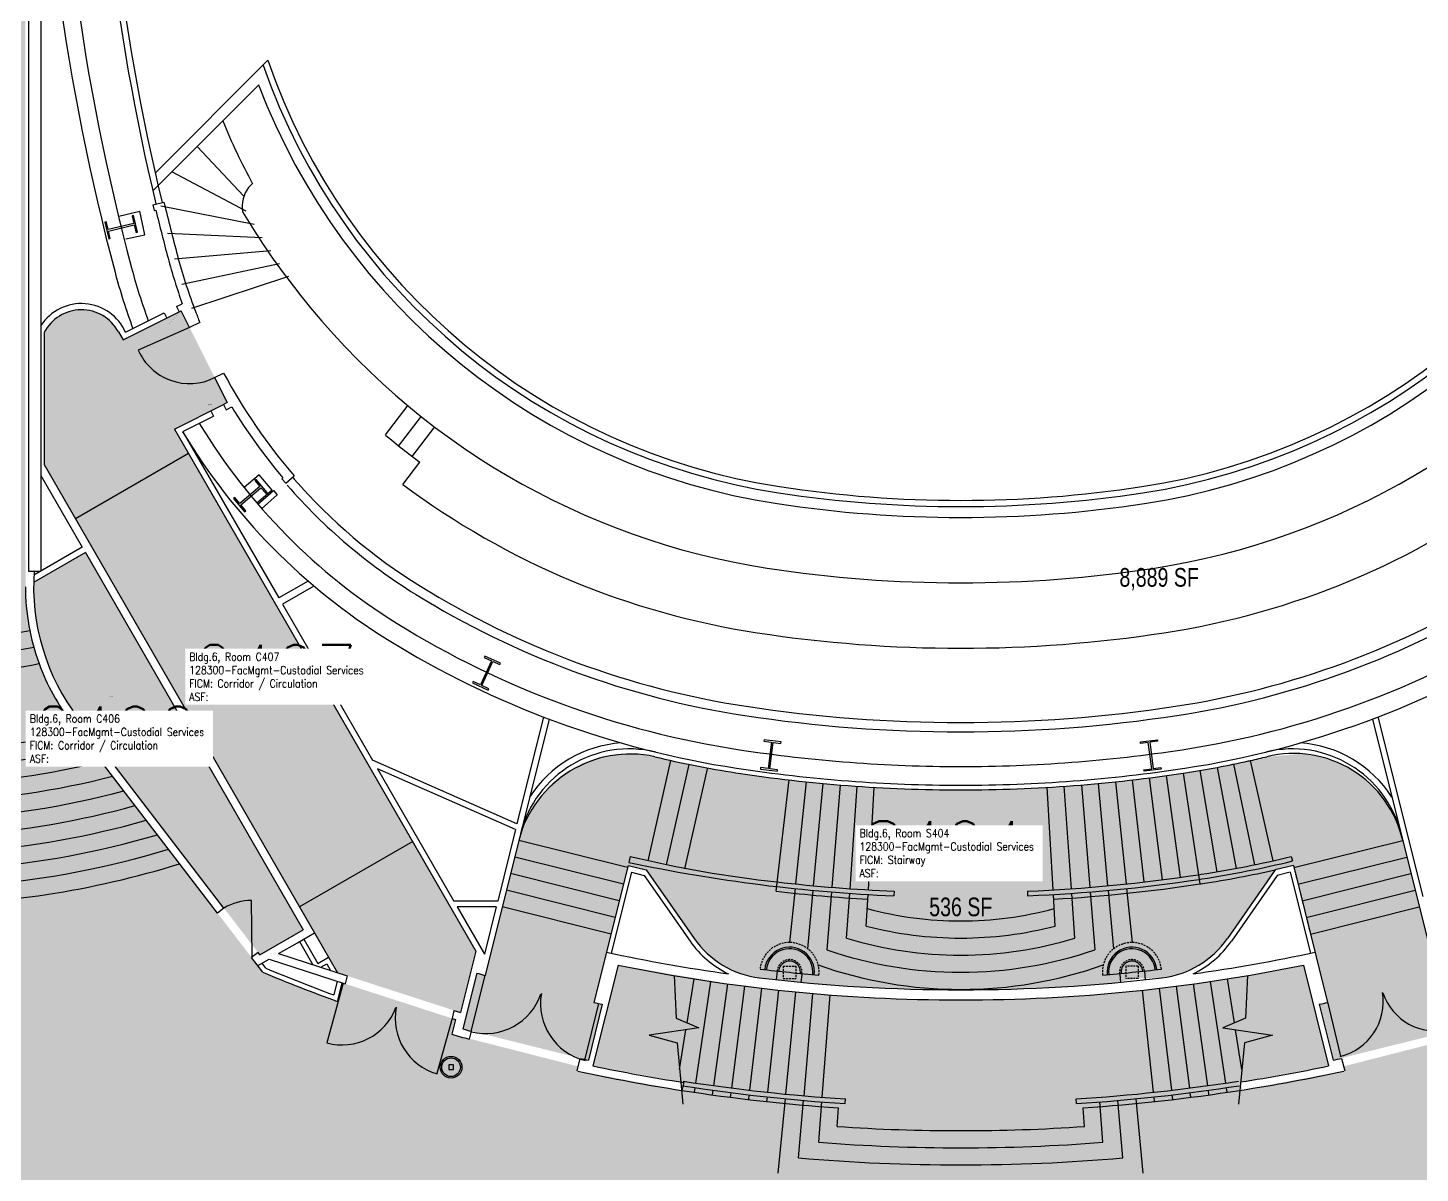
# Model space of a CAD drawing. Header units: inches. Extents: x -206 to 2389, y 0 to 3821.
# Drawn here: x 442 to 1336, y 579 to 1315 of the extents above; entities that cross this region are included whole.
import ezdxf
from ezdxf.enums import TextEntityAlignment as Align

# ---------------------------------------------------------------- set-up
doc = ezdxf.new("R2010")
doc.units = ezdxf.units.IN
doc.header["$LTSCALE"] = 10
doc.header["$MEASUREMENT"] = 0
doc.linetypes.add('HIDDEN2', pattern=[0.1875, 0.125, -0.0625])
for name, color, linetype in [('A-COLS', 5, 'CONTINUOUS'), ('A-DOOR', 2, 'CONTINUOUS'), ('A-FLOR', 3, 'CONTINUOUS'), ('A-IDEN-RNUM', 7, 'CONTINUOUS'), ('A-IDEN-SNUM', 4, 'CONTINUOUS'), ('A-IDEN-VNUM', 4, 'CONTINUOUS'), ('A-WALL', 5, 'CONTINUOUS'), ('AREA-TEXT', 3, 'CONTINUOUS'), ('Rooms-Category-Color', 7, 'CONTINUOUS'), ('Rooms-College-Color', 7, 'CONTINUOUS'), ('Rooms-Department-Color', 7, 'CONTINUOUS'), ('Rooms-Division-Color', 7, 'CONTINUOUS'), ('Rooms-Information', 7, 'CONTINUOUS')]:
    doc.layers.add(name, color=color, linetype=linetype)
doc.styles.add('AREA', font='arial.ttf', dxfattribs={"width": 0.75, "height": 24})
doc.styles.add('ROOMSNUMBER', font='txt', dxfattribs={"height": 0.03})
doc.styles.add('ROOMVNUMBER', font='simplex.shx', dxfattribs={"width": 0.85})

msp = doc.modelspace()

# ---------------------------------------------------------------- hatches: boundary and pattern name
at = {"layer": 'Rooms-Category-Color', "true_color": 0xadadad}
for points in [[(1758.43, 522.65), (1765.36, 526.65), (1769.44, 519.59), (1998.04, 651.63), (1994.03, 658.59), (2122.2, 732.59), (2129.13, 736.59), (2133.16, 729.6), (2345.03, 851.38), (2345.02, 1206.96), (2136.4, 1207.08), (2136.4, 1238.86), (2097.19, 1243.08), (2056.86, 1243.08), (2017.66, 1238.86), (2017.66, 1207.08), (1810.06, 1207.08), (1810.06, 1089.14), (1825, 1100.43), (1854.09, 1110.71), (1865.09, 1111.59), (1883.9, 1109.6), (1898.45, 1104.83), (1911.07, 1097.93), (1924.71, 1086.44), (1938.7, 1066.39), (1946.02, 1043.39), (1946.47, 1021.01), (1938.95, 995.31), (1919.09, 969.39), (1919.09, 954.02), (1914.71, 943.71), (1908.49, 939.97), (1898.58, 940.36), (1891.47, 946.21), (1889.09, 954.31), (1889.09, 959.47), (1912.59, 959.47), (1912.59, 977.72), (1889.09, 977.72), (1889.09, 980.85), (1843.09, 980.85), (1843.09, 970.43), (1838.84, 970.43), (1838.84, 966.43), (1843.09, 966.43), (1843.09, 954.98), (1838.38, 944.07), (1830.33, 940.14), (1823.24, 940.78), (1817.5, 944.35), (1813.09, 954.98), (1810.44, 954.98), (1810.06, 710.08), (1790.06, 710.08), (1790.06, 1733.58), (1775.06, 1733.58), (1775.06, 1725.85), (1736.42, 1732.67), (1696.61, 1732.76), (1657.02, 1725.87), (1657.02, 1733.58), (1642.06, 1733.58), (1642.06, 1468.44), (1642.06, 999.9), (1642.06, 955.61), (1639.02, 926.17), (1628.34, 894.27), (1612.3, 867.95), (1489.44, 707.83), (1441.75, 689.16), (1438.96, 701.22), (1365.8, 677.54), (1368.16, 668.08), (1287, 647.41), (1287.16, 644.38), (1221.71, 632.18), (1220.89, 637.36), (1277.4, 647.67), (1261.24, 712.49), (1230.1, 706.56), (1194.49, 700.91), (1155.07, 696.05), (1110.67, 692.3), (1064.08, 690.32), (1013.59, 690.43), (973.75, 692.16), (932.98, 695.44), (895.03, 699.88), (820.85, 712.49), (804.69, 647.67), (861.19, 637.36), (861.75, 631.96), (794.36, 644.5), (795.09, 647.41), (713.93, 668.08), (716.29, 677.54), (643.33, 701.15), (640.34, 689.16), (592.64, 707.83), (589.36, 712.11), (500.24, 828.25), (484.37, 848.94), (469.78, 867.95), (462.94, 877.67), (454.54, 892.61), (448.78, 906.18), (443.36, 924.82), (440.36, 945.85), (440.03, 977.22), (440.03, 1739.58), (425.07, 1739.58), (425.06, 1731.87), (418.65, 1733.48), (405.55, 1736.16), (396.01, 1737.62), (387.32, 1738.6), (377.18, 1739.31), (365.86, 1739.58), (354.61, 1739.3), (345.11, 1738.62), (336.35, 1737.65), (326.14, 1736.08), (307.02, 1731.85), (307.02, 1739.58), (292.02, 1739.58), (292.02, 709.33), (272.02, 709.33), (272.02, 766.08), (284.02, 766.08), (284.02, 860.58), (228.02, 860.58), (228.02, 811.08), (228.02, 703.96), (226.52, 687.73), (219.77, 666.74), (204.56, 644.13), (183.81, 627.62), (163.61, 619.18), (145.01, 616.1), (131.44, 616.38), (110.02, 621.23), (86.66, 633.98), (71.83, 648.34), (59.3, 668.92), (52.89, 691.63), (52.02, 709.33), (-7.98, 709.33), (-7.98, 374.93), (65.53, 374.93), (121.53, 374.93), (177.58, 374.9), (233.86, 373.48), (292.62, 369.46), (448.01, 348.67), (512.71, 334.96), (594.34, 313.35), (674.63, 287.21), (727.29, 267.3), (779.17, 245.44), (830.45, 221.54), (880.57, 198.89), (928, 183.61), (1156.04, 183.61), (1177.52, 189.81), (1228.86, 209.55), (1277.41, 235.4), (1326.03, 263.6), (1374.53, 291.6), (1634.33, 441.6), (1630.26, 448.65)], [(721.2, 671.43), (730.16, 707.35), (735.33, 705.87), (757.4, 793.87), (767.32, 816.33), (777.23, 828.23), (786.01, 835.46), (797.41, 841.97), (809.21, 846.15), (820.42, 848.13), (830.88, 848.36), (844.38, 846.39), (854.77, 843.94), (883.8, 838.13), (914.24, 833.51), (945.19, 829.89), (975.2, 827.35), (1011.28, 825.54), (1041.04, 825.08), (1087.11, 826.19), (1115.6, 827.99), (1129.6, 829.18), (1147.63, 831.03), (1168.23, 833.56), (1185.51, 836.04), (1206.13, 839.55), (1226.02, 843.65), (1237.7, 846.39), (1260.5, 848.23), (1274.86, 845.61), (1289.76, 839.41), (1299.55, 832.88), (1307.74, 825.27), (1314.28, 817.06), (1323.06, 799.42), (1324.69, 793.87), (1329.1, 776.17), (1346.76, 705.87), (1351.93, 707.35), (1360.88, 671.43), (1280.35, 651.36), (1271.39, 687.28), (1276.77, 688.43), (1254.83, 776.45), (1243.14, 773.7), (1237.01, 764.91), (1229.4, 753.99), (1221.89, 743.23), (1216.04, 734.84), (1208.09, 724.13), (1198.48, 715.38), (1191.71, 711.11), (1179.05, 706.02), (1170.28, 704.29), (1155.06, 703.83), (1137.32, 700.86), (1118.08, 699.32), (1106.12, 698.53), (1082.42, 697.37), (1066.36, 696.88), (1041.04, 696.58), (1028.75, 696.65), (1018.32, 696.82), (1006.44, 697.13), (988.4, 697.86), (970.94, 698.85), (960.22, 699.59), (946.54, 700.7), (911.81, 704.29), (899.61, 707.07), (888.58, 712.12), (876.5, 721.47), (869.68, 729.62), (863.11, 739.05), (855.58, 749.85), (848.28, 760.31), (839.06, 773.68), (827.26, 776.45), (805.31, 688.43), (810.7, 687.28), (801.74, 651.36)]]:
    msp.add_hatch(color=253, dxfattribs=at).paths.add_polyline_path(points)
h = msp.add_hatch(color=253, dxfattribs=at)
edge = h.paths.add_edge_path()
edge.add_line((625.77, 733.13), (640.52, 707.58))
edge.add_line((640.52, 707.58), (715.41, 683.34))
edge.add_line((715.41, 683.34), (719.7, 681.95))
edge.add_line((719.7, 681.95), (729.54, 721.4))
edge.add_line((729.54, 721.4), (535.85, 1056.87))
edge.add_line((535.85, 1056.87), (567.31, 1072.66))
edge.add_line((567.31, 1072.66), (569.72, 1073.87))
edge.add_line((569.72, 1073.87), (561.61, 1089.94))
edge.add_line((561.61, 1089.94), (561.65, 1089.96))
edge.add_line((561.65, 1089.96), (540.12, 1132.86))
edge.add_line((540.12, 1132.86), (538.89, 1132.24))
edge.add_line((538.89, 1132.24), (538.89, 1132.24))
edge.add_line((538.89, 1132.24), (502.8, 1114.13))
edge.add_line((502.8, 1114.13), (499.78, 1119.36))
edge.add_arc((476.02, 1106.52), 27, 28.3939, 152.72389)
edge.add_line((452.03, 1118.89), (452.03, 1034.06))
edge.add_line((452.03, 1034.06), (625.77, 733.13))
h = msp.add_hatch(color=253, dxfattribs=at)
edge = h.paths.add_edge_path()
edge.add_line((589.5, 720.55), (590.72, 718.96))
edge.add_line((590.72, 718.96), (618.6, 735.06))
edge.add_line((618.6, 735.06), (478.6, 977.53))
edge.add_line((478.6, 977.53), (445.3, 958.31))
edge.add_arc((584.03, 955.61), 138.75, 178.88527, 217.5)
edge.add_line((473.95, 871.14), (589.5, 720.55))
at = {"layer": 'Rooms-College-Color', "true_color": 0xadadad}
for points in [[(1758.43, 522.65), (1765.36, 526.65), (1769.44, 519.59), (1998.04, 651.63), (1994.03, 658.59), (2122.2, 732.59), (2129.13, 736.59), (2133.16, 729.6), (2345.03, 851.38), (2345.02, 1206.96), (2136.4, 1207.08), (2136.4, 1238.86), (2097.19, 1243.08), (2056.86, 1243.08), (2017.66, 1238.86), (2017.66, 1207.08), (1810.06, 1207.08), (1810.06, 1089.14), (1825, 1100.43), (1854.09, 1110.71), (1865.09, 1111.59), (1883.9, 1109.6), (1898.45, 1104.83), (1911.07, 1097.93), (1924.71, 1086.44), (1938.7, 1066.39), (1946.02, 1043.39), (1946.47, 1021.01), (1938.95, 995.31), (1919.09, 969.39), (1919.09, 954.02), (1914.71, 943.71), (1908.49, 939.97), (1898.58, 940.36), (1891.47, 946.21), (1889.09, 954.31), (1889.09, 959.47), (1912.59, 959.47), (1912.59, 977.72), (1889.09, 977.72), (1889.09, 980.85), (1843.09, 980.85), (1843.09, 970.43), (1838.84, 970.43), (1838.84, 966.43), (1843.09, 966.43), (1843.09, 954.98), (1838.38, 944.07), (1830.33, 940.14), (1823.24, 940.78), (1817.5, 944.35), (1813.09, 954.98), (1810.44, 954.98), (1810.06, 710.08), (1790.06, 710.08), (1790.06, 1733.58), (1775.06, 1733.58), (1775.06, 1725.85), (1736.42, 1732.67), (1696.61, 1732.76), (1657.02, 1725.87), (1657.02, 1733.58), (1642.06, 1733.58), (1642.06, 1468.44), (1642.06, 999.9), (1642.06, 955.61), (1639.02, 926.17), (1628.34, 894.27), (1612.3, 867.95), (1489.44, 707.83), (1441.75, 689.16), (1438.96, 701.22), (1365.8, 677.54), (1368.16, 668.08), (1287, 647.41), (1287.16, 644.38), (1221.71, 632.18), (1220.89, 637.36), (1277.4, 647.67), (1261.24, 712.49), (1230.1, 706.56), (1194.49, 700.91), (1155.07, 696.05), (1110.67, 692.3), (1064.08, 690.32), (1013.59, 690.43), (973.75, 692.16), (932.98, 695.44), (895.03, 699.88), (820.85, 712.49), (804.69, 647.67), (861.19, 637.36), (861.75, 631.96), (794.36, 644.5), (795.09, 647.41), (713.93, 668.08), (716.29, 677.54), (643.33, 701.15), (640.34, 689.16), (592.64, 707.83), (589.36, 712.11), (500.24, 828.25), (484.37, 848.94), (469.78, 867.95), (462.94, 877.67), (454.54, 892.61), (448.78, 906.18), (443.36, 924.82), (440.36, 945.85), (440.03, 977.22), (440.03, 1739.58), (425.07, 1739.58), (425.06, 1731.87), (418.65, 1733.48), (405.55, 1736.16), (396.01, 1737.62), (387.32, 1738.6), (377.18, 1739.31), (365.86, 1739.58), (354.61, 1739.3), (345.11, 1738.62), (336.35, 1737.65), (326.14, 1736.08), (307.02, 1731.85), (307.02, 1739.58), (292.02, 1739.58), (292.02, 709.33), (272.02, 709.33), (272.02, 766.08), (284.02, 766.08), (284.02, 860.58), (228.02, 860.58), (228.02, 811.08), (228.02, 703.96), (226.52, 687.73), (219.77, 666.74), (204.56, 644.13), (183.81, 627.62), (163.61, 619.18), (145.01, 616.1), (131.44, 616.38), (110.02, 621.23), (86.66, 633.98), (71.83, 648.34), (59.3, 668.92), (52.89, 691.63), (52.02, 709.33), (-7.98, 709.33), (-7.98, 374.93), (65.53, 374.93), (121.53, 374.93), (177.58, 374.9), (233.86, 373.48), (292.62, 369.46), (448.01, 348.67), (512.71, 334.96), (594.34, 313.35), (674.63, 287.21), (727.29, 267.3), (779.17, 245.44), (830.45, 221.54), (880.57, 198.89), (928, 183.61), (1156.04, 183.61), (1177.52, 189.81), (1228.86, 209.55), (1277.41, 235.4), (1326.03, 263.6), (1374.53, 291.6), (1634.33, 441.6), (1630.26, 448.65)], [(721.2, 671.43), (730.16, 707.35), (735.33, 705.87), (757.4, 793.87), (767.32, 816.33), (777.23, 828.23), (786.01, 835.46), (797.41, 841.97), (809.21, 846.15), (820.42, 848.13), (830.88, 848.36), (844.38, 846.39), (854.77, 843.94), (883.8, 838.13), (914.24, 833.51), (945.19, 829.89), (975.2, 827.35), (1011.28, 825.54), (1041.04, 825.08), (1087.11, 826.19), (1115.6, 827.99), (1129.6, 829.18), (1147.63, 831.03), (1168.23, 833.56), (1185.51, 836.04), (1206.13, 839.55), (1226.02, 843.65), (1237.7, 846.39), (1260.5, 848.23), (1274.86, 845.61), (1289.76, 839.41), (1299.55, 832.88), (1307.74, 825.27), (1314.28, 817.06), (1323.06, 799.42), (1324.69, 793.87), (1329.1, 776.17), (1346.76, 705.87), (1351.93, 707.35), (1360.88, 671.43), (1280.35, 651.36), (1271.39, 687.28), (1276.77, 688.43), (1254.83, 776.45), (1243.14, 773.7), (1237.01, 764.91), (1229.4, 753.99), (1221.89, 743.23), (1216.04, 734.84), (1208.09, 724.13), (1198.48, 715.38), (1191.71, 711.11), (1179.05, 706.02), (1170.28, 704.29), (1155.06, 703.83), (1137.32, 700.86), (1118.08, 699.32), (1106.12, 698.53), (1082.42, 697.37), (1066.36, 696.88), (1041.04, 696.58), (1028.75, 696.65), (1018.32, 696.82), (1006.44, 697.13), (988.4, 697.86), (970.94, 698.85), (960.22, 699.59), (946.54, 700.7), (911.81, 704.29), (899.61, 707.07), (888.58, 712.12), (876.5, 721.47), (869.68, 729.62), (863.11, 739.05), (855.58, 749.85), (848.28, 760.31), (839.06, 773.68), (827.26, 776.45), (805.31, 688.43), (810.7, 687.28), (801.74, 651.36)]]:
    msp.add_hatch(color=253, dxfattribs=at).paths.add_polyline_path(points)
h = msp.add_hatch(color=253, dxfattribs=at)
edge = h.paths.add_edge_path()
edge.add_line((625.77, 733.13), (640.52, 707.58))
edge.add_line((640.52, 707.58), (715.41, 683.34))
edge.add_line((715.41, 683.34), (719.7, 681.95))
edge.add_line((719.7, 681.95), (729.54, 721.4))
edge.add_line((729.54, 721.4), (535.85, 1056.87))
edge.add_line((535.85, 1056.87), (567.31, 1072.66))
edge.add_line((567.31, 1072.66), (569.72, 1073.87))
edge.add_line((569.72, 1073.87), (561.61, 1089.94))
edge.add_line((561.61, 1089.94), (561.65, 1089.96))
edge.add_line((561.65, 1089.96), (540.12, 1132.86))
edge.add_line((540.12, 1132.86), (538.89, 1132.24))
edge.add_line((538.89, 1132.24), (538.89, 1132.24))
edge.add_line((538.89, 1132.24), (502.8, 1114.13))
edge.add_line((502.8, 1114.13), (499.78, 1119.36))
edge.add_arc((476.02, 1106.52), 27, 28.3939, 152.72389)
edge.add_line((452.03, 1118.89), (452.03, 1034.06))
edge.add_line((452.03, 1034.06), (625.77, 733.13))
h = msp.add_hatch(color=253, dxfattribs=at)
edge = h.paths.add_edge_path()
edge.add_line((589.5, 720.55), (590.72, 718.96))
edge.add_line((590.72, 718.96), (618.6, 735.06))
edge.add_line((618.6, 735.06), (478.6, 977.53))
edge.add_line((478.6, 977.53), (445.3, 958.31))
edge.add_arc((584.03, 955.61), 138.75, 178.88527, 217.5)
edge.add_line((473.95, 871.14), (589.5, 720.55))
at = {"layer": 'Rooms-Department-Color', "true_color": 0xacacac}
for points in [[(1758.43, 522.65), (1765.36, 526.65), (1769.44, 519.59), (1998.04, 651.63), (1994.03, 658.59), (2122.2, 732.59), (2129.13, 736.59), (2133.16, 729.6), (2345.03, 851.38), (2345.02, 1206.96), (2136.4, 1207.08), (2136.4, 1238.86), (2097.19, 1243.08), (2056.86, 1243.08), (2017.66, 1238.86), (2017.66, 1207.08), (1810.06, 1207.08), (1810.06, 1089.14), (1825, 1100.43), (1854.09, 1110.71), (1865.09, 1111.59), (1883.9, 1109.6), (1898.45, 1104.83), (1911.07, 1097.93), (1924.71, 1086.44), (1938.7, 1066.39), (1946.02, 1043.39), (1946.47, 1021.01), (1938.95, 995.31), (1919.09, 969.39), (1919.09, 954.02), (1914.71, 943.71), (1908.49, 939.97), (1898.58, 940.36), (1891.47, 946.21), (1889.09, 954.31), (1889.09, 959.47), (1912.59, 959.47), (1912.59, 977.72), (1889.09, 977.72), (1889.09, 980.85), (1843.09, 980.85), (1843.09, 970.43), (1838.84, 970.43), (1838.84, 966.43), (1843.09, 966.43), (1843.09, 954.98), (1838.38, 944.07), (1830.33, 940.14), (1823.24, 940.78), (1817.5, 944.35), (1813.09, 954.98), (1810.44, 954.98), (1810.06, 710.08), (1790.06, 710.08), (1790.06, 1733.58), (1775.06, 1733.58), (1775.06, 1725.85), (1736.42, 1732.67), (1696.61, 1732.76), (1657.02, 1725.87), (1657.02, 1733.58), (1642.06, 1733.58), (1642.06, 1468.44), (1642.06, 999.9), (1642.06, 955.61), (1639.02, 926.17), (1628.34, 894.27), (1612.3, 867.95), (1489.44, 707.83), (1441.75, 689.16), (1438.96, 701.22), (1365.8, 677.54), (1368.16, 668.08), (1287, 647.41), (1287.16, 644.38), (1221.71, 632.18), (1220.89, 637.36), (1277.4, 647.67), (1261.24, 712.49), (1230.1, 706.56), (1194.49, 700.91), (1155.07, 696.05), (1110.67, 692.3), (1064.08, 690.32), (1013.59, 690.43), (973.75, 692.16), (932.98, 695.44), (895.03, 699.88), (820.85, 712.49), (804.69, 647.67), (861.19, 637.36), (861.75, 631.96), (794.36, 644.5), (795.09, 647.41), (713.93, 668.08), (716.29, 677.54), (643.33, 701.15), (640.34, 689.16), (592.64, 707.83), (589.36, 712.11), (500.24, 828.25), (484.37, 848.94), (469.78, 867.95), (462.94, 877.67), (454.54, 892.61), (448.78, 906.18), (443.36, 924.82), (440.36, 945.85), (440.03, 977.22), (440.03, 1739.58), (425.07, 1739.58), (425.06, 1731.87), (418.65, 1733.48), (405.55, 1736.16), (396.01, 1737.62), (387.32, 1738.6), (377.18, 1739.31), (365.86, 1739.58), (354.61, 1739.3), (345.11, 1738.62), (336.35, 1737.65), (326.14, 1736.08), (307.02, 1731.85), (307.02, 1739.58), (292.02, 1739.58), (292.02, 709.33), (272.02, 709.33), (272.02, 766.08), (284.02, 766.08), (284.02, 860.58), (228.02, 860.58), (228.02, 811.08), (228.02, 703.96), (226.52, 687.73), (219.77, 666.74), (204.56, 644.13), (183.81, 627.62), (163.61, 619.18), (145.01, 616.1), (131.44, 616.38), (110.02, 621.23), (86.66, 633.98), (71.83, 648.34), (59.3, 668.92), (52.89, 691.63), (52.02, 709.33), (-7.98, 709.33), (-7.98, 374.93), (65.53, 374.93), (121.53, 374.93), (177.58, 374.9), (233.86, 373.48), (292.62, 369.46), (448.01, 348.67), (512.71, 334.96), (594.34, 313.35), (674.63, 287.21), (727.29, 267.3), (779.17, 245.44), (830.45, 221.54), (880.57, 198.89), (928, 183.61), (1156.04, 183.61), (1177.52, 189.81), (1228.86, 209.55), (1277.41, 235.4), (1326.03, 263.6), (1374.53, 291.6), (1634.33, 441.6), (1630.26, 448.65)], [(721.2, 671.43), (730.16, 707.35), (735.33, 705.87), (757.4, 793.87), (767.32, 816.33), (777.23, 828.23), (786.01, 835.46), (797.41, 841.97), (809.21, 846.15), (820.42, 848.13), (830.88, 848.36), (844.38, 846.39), (854.77, 843.94), (883.8, 838.13), (914.24, 833.51), (945.19, 829.89), (975.2, 827.35), (1011.28, 825.54), (1041.04, 825.08), (1087.11, 826.19), (1115.6, 827.99), (1129.6, 829.18), (1147.63, 831.03), (1168.23, 833.56), (1185.51, 836.04), (1206.13, 839.55), (1226.02, 843.65), (1237.7, 846.39), (1260.5, 848.23), (1274.86, 845.61), (1289.76, 839.41), (1299.55, 832.88), (1307.74, 825.27), (1314.28, 817.06), (1323.06, 799.42), (1324.69, 793.87), (1329.1, 776.17), (1346.76, 705.87), (1351.93, 707.35), (1360.88, 671.43), (1280.35, 651.36), (1271.39, 687.28), (1276.77, 688.43), (1254.83, 776.45), (1243.14, 773.7), (1237.01, 764.91), (1229.4, 753.99), (1221.89, 743.23), (1216.04, 734.84), (1208.09, 724.13), (1198.48, 715.38), (1191.71, 711.11), (1179.05, 706.02), (1170.28, 704.29), (1155.06, 703.83), (1137.32, 700.86), (1118.08, 699.32), (1106.12, 698.53), (1082.42, 697.37), (1066.36, 696.88), (1041.04, 696.58), (1028.75, 696.65), (1018.32, 696.82), (1006.44, 697.13), (988.4, 697.86), (970.94, 698.85), (960.22, 699.59), (946.54, 700.7), (911.81, 704.29), (899.61, 707.07), (888.58, 712.12), (876.5, 721.47), (869.68, 729.62), (863.11, 739.05), (855.58, 749.85), (848.28, 760.31), (839.06, 773.68), (827.26, 776.45), (805.31, 688.43), (810.7, 687.28), (801.74, 651.36)]]:
    msp.add_hatch(color=253, dxfattribs=at).paths.add_polyline_path(points)
h = msp.add_hatch(color=253, dxfattribs=at)
edge = h.paths.add_edge_path()
edge.add_line((625.77, 733.13), (640.52, 707.58))
edge.add_line((640.52, 707.58), (715.41, 683.34))
edge.add_line((715.41, 683.34), (719.7, 681.95))
edge.add_line((719.7, 681.95), (729.54, 721.4))
edge.add_line((729.54, 721.4), (535.85, 1056.87))
edge.add_line((535.85, 1056.87), (567.31, 1072.66))
edge.add_line((567.31, 1072.66), (569.72, 1073.87))
edge.add_line((569.72, 1073.87), (561.61, 1089.94))
edge.add_line((561.61, 1089.94), (561.65, 1089.96))
edge.add_line((561.65, 1089.96), (540.12, 1132.86))
edge.add_line((540.12, 1132.86), (538.89, 1132.24))
edge.add_line((538.89, 1132.24), (538.89, 1132.24))
edge.add_line((538.89, 1132.24), (502.8, 1114.13))
edge.add_line((502.8, 1114.13), (499.78, 1119.36))
edge.add_arc((476.02, 1106.52), 27, 28.3939, 152.72389)
edge.add_line((452.03, 1118.89), (452.03, 1034.06))
edge.add_line((452.03, 1034.06), (625.77, 733.13))
h = msp.add_hatch(color=253, dxfattribs=at)
edge = h.paths.add_edge_path()
edge.add_line((589.5, 720.55), (590.72, 718.96))
edge.add_line((590.72, 718.96), (618.6, 735.06))
edge.add_line((618.6, 735.06), (478.6, 977.53))
edge.add_line((478.6, 977.53), (445.3, 958.31))
edge.add_arc((584.03, 955.61), 138.75, 178.88527, 217.5)
edge.add_line((473.95, 871.14), (589.5, 720.55))
at = {"layer": 'Rooms-Division-Color', "true_color": 0xadadad}
for points in [[(1758.43, 522.65), (1765.36, 526.65), (1769.44, 519.59), (1998.04, 651.63), (1994.03, 658.59), (2122.2, 732.59), (2129.13, 736.59), (2133.16, 729.6), (2345.03, 851.38), (2345.02, 1206.96), (2136.4, 1207.08), (2136.4, 1238.86), (2097.19, 1243.08), (2056.86, 1243.08), (2017.66, 1238.86), (2017.66, 1207.08), (1810.06, 1207.08), (1810.06, 1089.14), (1825, 1100.43), (1854.09, 1110.71), (1865.09, 1111.59), (1883.9, 1109.6), (1898.45, 1104.83), (1911.07, 1097.93), (1924.71, 1086.44), (1938.7, 1066.39), (1946.02, 1043.39), (1946.47, 1021.01), (1938.95, 995.31), (1919.09, 969.39), (1919.09, 954.02), (1914.71, 943.71), (1908.49, 939.97), (1898.58, 940.36), (1891.47, 946.21), (1889.09, 954.31), (1889.09, 959.47), (1912.59, 959.47), (1912.59, 977.72), (1889.09, 977.72), (1889.09, 980.85), (1843.09, 980.85), (1843.09, 970.43), (1838.84, 970.43), (1838.84, 966.43), (1843.09, 966.43), (1843.09, 954.98), (1838.38, 944.07), (1830.33, 940.14), (1823.24, 940.78), (1817.5, 944.35), (1813.09, 954.98), (1810.44, 954.98), (1810.06, 710.08), (1790.06, 710.08), (1790.06, 1733.58), (1775.06, 1733.58), (1775.06, 1725.85), (1736.42, 1732.67), (1696.61, 1732.76), (1657.02, 1725.87), (1657.02, 1733.58), (1642.06, 1733.58), (1642.06, 1468.44), (1642.06, 999.9), (1642.06, 955.61), (1639.02, 926.17), (1628.34, 894.27), (1612.3, 867.95), (1489.44, 707.83), (1441.75, 689.16), (1438.96, 701.22), (1365.8, 677.54), (1368.16, 668.08), (1287, 647.41), (1287.16, 644.38), (1221.71, 632.18), (1220.89, 637.36), (1277.4, 647.67), (1261.24, 712.49), (1230.1, 706.56), (1194.49, 700.91), (1155.07, 696.05), (1110.67, 692.3), (1064.08, 690.32), (1013.59, 690.43), (973.75, 692.16), (932.98, 695.44), (895.03, 699.88), (820.85, 712.49), (804.69, 647.67), (861.19, 637.36), (861.75, 631.96), (794.36, 644.5), (795.09, 647.41), (713.93, 668.08), (716.29, 677.54), (643.33, 701.15), (640.34, 689.16), (592.64, 707.83), (589.36, 712.11), (500.24, 828.25), (484.37, 848.94), (469.78, 867.95), (462.94, 877.67), (454.54, 892.61), (448.78, 906.18), (443.36, 924.82), (440.36, 945.85), (440.03, 977.22), (440.03, 1739.58), (425.07, 1739.58), (425.06, 1731.87), (418.65, 1733.48), (405.55, 1736.16), (396.01, 1737.62), (387.32, 1738.6), (377.18, 1739.31), (365.86, 1739.58), (354.61, 1739.3), (345.11, 1738.62), (336.35, 1737.65), (326.14, 1736.08), (307.02, 1731.85), (307.02, 1739.58), (292.02, 1739.58), (292.02, 709.33), (272.02, 709.33), (272.02, 766.08), (284.02, 766.08), (284.02, 860.58), (228.02, 860.58), (228.02, 811.08), (228.02, 703.96), (226.52, 687.73), (219.77, 666.74), (204.56, 644.13), (183.81, 627.62), (163.61, 619.18), (145.01, 616.1), (131.44, 616.38), (110.02, 621.23), (86.66, 633.98), (71.83, 648.34), (59.3, 668.92), (52.89, 691.63), (52.02, 709.33), (-7.98, 709.33), (-7.98, 374.93), (65.53, 374.93), (121.53, 374.93), (177.58, 374.9), (233.86, 373.48), (292.62, 369.46), (448.01, 348.67), (512.71, 334.96), (594.34, 313.35), (674.63, 287.21), (727.29, 267.3), (779.17, 245.44), (830.45, 221.54), (880.57, 198.89), (928, 183.61), (1156.04, 183.61), (1177.52, 189.81), (1228.86, 209.55), (1277.41, 235.4), (1326.03, 263.6), (1374.53, 291.6), (1634.33, 441.6), (1630.26, 448.65)], [(721.2, 671.43), (730.16, 707.35), (735.33, 705.87), (757.4, 793.87), (767.32, 816.33), (777.23, 828.23), (786.01, 835.46), (797.41, 841.97), (809.21, 846.15), (820.42, 848.13), (830.88, 848.36), (844.38, 846.39), (854.77, 843.94), (883.8, 838.13), (914.24, 833.51), (945.19, 829.89), (975.2, 827.35), (1011.28, 825.54), (1041.04, 825.08), (1087.11, 826.19), (1115.6, 827.99), (1129.6, 829.18), (1147.63, 831.03), (1168.23, 833.56), (1185.51, 836.04), (1206.13, 839.55), (1226.02, 843.65), (1237.7, 846.39), (1260.5, 848.23), (1274.86, 845.61), (1289.76, 839.41), (1299.55, 832.88), (1307.74, 825.27), (1314.28, 817.06), (1323.06, 799.42), (1324.69, 793.87), (1329.1, 776.17), (1346.76, 705.87), (1351.93, 707.35), (1360.88, 671.43), (1280.35, 651.36), (1271.39, 687.28), (1276.77, 688.43), (1254.83, 776.45), (1243.14, 773.7), (1237.01, 764.91), (1229.4, 753.99), (1221.89, 743.23), (1216.04, 734.84), (1208.09, 724.13), (1198.48, 715.38), (1191.71, 711.11), (1179.05, 706.02), (1170.28, 704.29), (1155.06, 703.83), (1137.32, 700.86), (1118.08, 699.32), (1106.12, 698.53), (1082.42, 697.37), (1066.36, 696.88), (1041.04, 696.58), (1028.75, 696.65), (1018.32, 696.82), (1006.44, 697.13), (988.4, 697.86), (970.94, 698.85), (960.22, 699.59), (946.54, 700.7), (911.81, 704.29), (899.61, 707.07), (888.58, 712.12), (876.5, 721.47), (869.68, 729.62), (863.11, 739.05), (855.58, 749.85), (848.28, 760.31), (839.06, 773.68), (827.26, 776.45), (805.31, 688.43), (810.7, 687.28), (801.74, 651.36)]]:
    msp.add_hatch(color=253, dxfattribs=at).paths.add_polyline_path(points)
h = msp.add_hatch(color=253, dxfattribs=at)
edge = h.paths.add_edge_path()
edge.add_line((625.77, 733.13), (640.52, 707.58))
edge.add_line((640.52, 707.58), (715.41, 683.34))
edge.add_line((715.41, 683.34), (719.7, 681.95))
edge.add_line((719.7, 681.95), (729.54, 721.4))
edge.add_line((729.54, 721.4), (535.85, 1056.87))
edge.add_line((535.85, 1056.87), (567.31, 1072.66))
edge.add_line((567.31, 1072.66), (569.72, 1073.87))
edge.add_line((569.72, 1073.87), (561.61, 1089.94))
edge.add_line((561.61, 1089.94), (561.65, 1089.96))
edge.add_line((561.65, 1089.96), (540.12, 1132.86))
edge.add_line((540.12, 1132.86), (538.89, 1132.24))
edge.add_line((538.89, 1132.24), (538.89, 1132.24))
edge.add_line((538.89, 1132.24), (502.8, 1114.13))
edge.add_line((502.8, 1114.13), (499.78, 1119.36))
edge.add_arc((476.02, 1106.52), 27, 28.3939, 152.72389)
edge.add_line((452.03, 1118.89), (452.03, 1034.06))
edge.add_line((452.03, 1034.06), (625.77, 733.13))
h = msp.add_hatch(color=253, dxfattribs=at)
edge = h.paths.add_edge_path()
edge.add_line((589.5, 720.55), (590.72, 718.96))
edge.add_line((590.72, 718.96), (618.6, 735.06))
edge.add_line((618.6, 735.06), (478.6, 977.53))
edge.add_line((478.6, 977.53), (445.3, 958.31))
edge.add_arc((584.03, 955.61), 138.75, 178.88527, 217.5)
edge.add_line((473.95, 871.14), (589.5, 720.55))

# ---------------------------------------------------------------- linework, layer by layer
at = {"layer": 'A-COLS'}
for p, q in [((492.02, 1189.98), (491.04, 1189.75)), ((493.17, 1185.11), (492.02, 1189.98)), ((509.54, 1194.12), (508.56, 1193.89)), ((508.56, 1193.89), (509.71, 1189.02)), ((512.07, 1183.41), (509.54, 1194.12)), ((491.04, 1189.75), (493.58, 1179.04)), ((509.71, 1189.02), (493.17, 1185.11)), ((493.4, 1184.14), (509.94, 1188.05)), ((494.55, 1179.27), (493.4, 1184.14)), ((509.94, 1188.05), (511.09, 1183.18)), ((511.09, 1183.18), (512.07, 1183.41)), ((493.58, 1179.04), (494.55, 1179.27)), ((590.75, 1019.99), (577.77, 1009.01)), ((588.28, 1024.45), (587.52, 1023.81)), ((587.52, 1023.81), (590.75, 1019.99)), ((595.39, 1016.05), (588.28, 1024.45)), ((574.54, 1012.83), (573.78, 1012.18)), ((573.78, 1012.18), (580.88, 1003.78)), ((577.77, 1009.01), (574.54, 1012.83)), ((578.42, 1008.25), (591.39, 1019.23)), ((591.39, 1019.23), (594.62, 1015.41)), ((594.62, 1015.41), (595.39, 1016.05)), ((581.64, 1004.43), (578.42, 1008.25)), ((580.88, 1003.78), (581.64, 1004.43)), ((739.41, 908.02), (732.34, 892.56)), ((733.25, 892.15), (740.32, 907.6)), ((735.28, 911.01), (734.87, 910.1)), ((734.87, 910.1), (739.41, 908.02)), ((745.28, 906.43), (735.28, 911.01)), ((740.32, 907.6), (744.87, 905.52)), ((744.87, 905.52), (745.28, 906.43)), ((727.79, 894.64), (727.37, 893.73)), ((732.34, 892.56), (727.79, 894.64)), ((727.37, 893.73), (737.38, 889.15)), ((737.79, 890.06), (733.25, 892.15)), ((737.38, 889.15), (737.79, 890.06)), ((914.7, 857.29), (914.58, 856.29)), ((914.58, 856.29), (919.53, 855.66)), ((925.61, 855.89), (914.7, 857.29)), ((919.53, 855.66), (917.37, 838.8)), ((918.36, 838.67), (920.53, 855.53)), ((920.53, 855.53), (925.49, 854.89)), ((925.49, 854.89), (925.61, 855.89)), ((1156.47, 855.89), (1167.38, 857.29)), ((1156.6, 854.89), (1156.47, 855.89)), ((1161.56, 855.53), (1156.6, 854.89)), ((1163.72, 838.67), (1161.56, 855.53)), ((1167.51, 856.29), (1162.55, 855.66)), ((1162.55, 855.66), (1164.72, 838.8)), ((1167.38, 857.29), (1167.51, 856.29)), ((912.41, 839.43), (912.28, 838.44)), ((912.28, 838.44), (923.2, 837.04)), ((917.37, 838.8), (912.41, 839.43)), ((923.32, 838.03), (918.36, 838.67)), ((923.2, 837.04), (923.32, 838.03)), ((1158.76, 838.03), (1163.72, 838.67)), ((1158.89, 837.04), (1158.76, 838.03)), ((1169.8, 838.44), (1158.89, 837.04)), ((1164.72, 838.8), (1169.67, 839.43)), ((1169.67, 839.43), (1169.8, 838.44))]:
    msp.add_line(p, q, dxfattribs=at)
at = {"layer": 'A-DOOR'}
for p, q in [((545.5, 1122.13), (512.57, 1107.57)), ((585.82, 718.07), (585.38, 754.06)), ((644.26, 700.85), (633.68, 662.53)), ((735.16, 706.1), (726.17, 669.71)), ((1276.7, 688.96), (1285.15, 653.98)), ((808.25, 687.8), (799.25, 651.41)), ((714.14, 678.23), (704.33, 642.72))]:
    msp.add_line(p, q, dxfattribs=at)
at = {"layer": 'A-DOOR', "const_width": 0.012}
for points in [[(532.56, 1124.66, -0.213363), (530.85, 1128.2, -1.059239)], [(557.44, 1072.44, 0.213363), (559.14, 1068.89, 1.059239)]]:
    msp.add_lwpolyline(points, format="xyb", dxfattribs=at)
at = {"layer": 'A-DOOR', "const_width": 0.06}
for points in [[(538.89, 1132.24), (532.56, 1124.66)], [(567.31, 1072.66), (557.44, 1072.44)]]:
    msp.add_lwpolyline(points, dxfattribs=at)
at = {"layer": 'A-DOOR'}
for centre, radius, start, end in [((545.5, 1122.13), 36, 203.86412, 296.59003), ((585.82, 718.07), 36, 90.70356, 120.42918), ((735.61, 706.16), 37.67, 256.11121, 341.10051), ((808.67, 687.76), 37.67, 170.21263, 256.11121), ((1276.3, 688.93), 36.17, 283.57925, 9.47782), ((1346.54, 706.22), 36.17, 198.58995, 283.57925), ((643.5, 698.07), 36.87, 254.56408, 339.55338), ((714.5, 678.13), 36.87, 168.66551, 254.56408)]:
    msp.add_arc(centre, radius, start, end, dxfattribs=at)
at = {"layer": 'A-FLOR', "linetype": 'Continuous'}
for p, q in [((533.92, 1222), (566.86, 1254.95)), ((583.44, 1212.13), (585.89, 1214.58)), ((826.94, 775.15), (757.08, 792.57)), ((1255.05, 775.13), (1325.01, 792.57)), ((824.28, 764.48), (754.41, 781.9)), ((1257.71, 764.45), (1327.67, 781.9)), ((821.61, 753.81), (751.75, 771.22)), ((1260.37, 753.78), (1330.33, 771.22)), ((818.95, 743.13), (749.09, 760.55)), ((1263.03, 743.11), (1332.99, 760.55)), ((1265.69, 732.43), (1335.66, 749.88))]:
    msp.add_line(p, q, dxfattribs=at)
at = {"layer": 'A-FLOR'}
for p, q in [((580.27, 1206.5), (550.39, 1238.48)), ((581.95, 1196.92), (534.05, 1222.13)), ((587.01, 1188.3), (527.05, 1200.21)), ((592.26, 1179.79), (531.42, 1182.58)), ((597.69, 1171.39), (535.74, 1166.08)), ((603.3, 1163.11), (540.59, 1149.72)), ((609.08, 1154.95), (546.8, 1134.37)), ((671.43, 1053.08), (686.04, 1072.16)), ((679.86, 1046), (694.53, 1065.16)), ((688.6, 1039.31), (703.19, 1058.37)), ((544.88, 1041.23), (472.14, 999.23)), ((682.62, 1021.27), (693.38, 1035.7)), ((840.27, 779.55), (854.81, 843.93)), ((851.97, 776.91), (866.52, 841.29)), ((1229.94, 776.98), (1216.57, 841.61)), ((1241.82, 779.55), (1227.27, 843.93)), ((863.67, 774.26), (878.22, 838.64)), ((1170.62, 767.31), (1162.27, 832.78)), ((1182.3, 768.87), (1173.19, 834.24)), ((1194.83, 764.63), (1184.08, 835.82)), ((1205.87, 772.46), (1194.89, 837.54)), ((1205.8, 839.49), (1217.98, 774.62)), ((922.44, 759.93), (930.73, 831.45)), ((941.7, 830.25), (934.85, 764.6)), ((946.48, 763.46), (952.58, 829.18)), ((963.54, 828.22), (958.2, 762.44)), ((969.93, 761.55), (974.51, 827.39)), ((981.68, 760.8), (985.5, 826.69)), ((1100.41, 760.8), (1096.59, 826.69)), ((1112.16, 761.55), (1107.58, 827.39)), ((1118.54, 828.22), (1123.88, 762.44)), ((1135.6, 763.46), (1129.51, 829.18)), ((1140.39, 830.25), (1147.24, 764.6)), ((1158.96, 765.89), (1151.36, 831.45)), ((688.88, 791.81), (616.14, 749.81)), ((828.71, 782.27), (827.76, 778.47)), ((1253.37, 782.27), (1254.1, 779.36)), ((934.54, 761.62), (930.93, 726.98)), ((942.73, 722.94), (946.21, 760.47)), ((1139.36, 722.94), (1135.88, 760.47)), ((1147.55, 761.62), (1151.16, 726.98)), ((957.96, 759.45), (954.94, 722.26)), ((967.71, 729.69), (969.72, 758.56)), ((980.33, 737.57), (981.5, 757.81)), ((998.25, 759.98), (998.08, 756.98)), ((1083.84, 759.98), (1084.01, 756.98)), ((1101.76, 737.57), (1100.59, 757.81)), ((1114.38, 729.69), (1112.37, 758.56)), ((1124.12, 759.45), (1127.14, 722.26)), ((816.4, 732.43), (746.43, 749.88)), ((923.06, 708.67), (922.45, 703.07)), ((1159.02, 708.67), (1159.64, 703.07)), ((856.85, 705.71), (858.12, 678.43)), ((865.16, 675.37), (869.64, 703.61)), ((870.82, 636.65), (880.51, 701.93)), ((882.37, 634.99), (891.41, 700.37)), ((893.94, 633.46), (902.32, 698.92)), ((938.92, 706.67), (938.3, 701.07)), ((1143.17, 706.67), (1143.78, 701.07)), ((1188.15, 633.46), (1179.77, 698.92)), ((1199.71, 634.99), (1190.68, 700.37)), ((1211.27, 636.65), (1201.57, 701.93)), ((1216.93, 675.37), (1212.45, 703.61)), ((1225.24, 705.71), (1223.97, 678.43)), ((905.52, 632.03), (913.24, 697.58)), ((917.11, 630.73), (924.17, 696.35)), ((928.72, 629.54), (935.12, 695.23)), ((940.34, 628.46), (946.08, 694.22)), ((951.97, 627.51), (957.04, 693.31)), ((1164.97, 630.73), (1157.91, 696.35)), ((1176.57, 632.03), (1168.85, 697.58)), ((872.71, 672.09), (840.78, 667.39)), ((858.12, 678.43), (872.71, 672.09)), ((1223.97, 678.43), (1209.37, 672.09)), ((1209.37, 672.09), (1241.31, 667.39)), ((840.78, 667.39), (858.75, 662.57)), ((858.75, 662.57), (862.56, 623.21)), ((860.41, 645.47), (864.44, 670.87)), ((1221.68, 645.47), (1217.65, 670.87)), ((1223.33, 662.57), (1219.52, 623.21)), ((1241.31, 667.39), (1223.33, 662.57)), ((869.94, 630.72), (870.38, 633.68)), ((881.55, 629.05), (881.96, 632.02)), ((893.18, 627.5), (893.56, 630.48)), ((904.82, 626.07), (905.17, 629.05)), ((916.47, 624.76), (916.79, 627.74)), ((923.78, 578.78), (928.43, 626.55)), ((966.7, 623.46), (966.93, 626.45)), ((1115.38, 623.46), (1115.15, 626.45)), ((1158.31, 578.78), (1153.65, 626.55)), ((1165.61, 624.76), (1165.29, 627.74)), ((1177.27, 626.07), (1176.92, 629.05)), ((1188.91, 627.5), (1188.53, 630.48)), ((1200.54, 629.05), (1200.13, 632.02)), ((1212.15, 630.72), (1211.71, 633.68)), ((936.87, 588.62), (940.08, 625.48)), ((949.74, 598.6), (951.74, 624.52)), ((961.56, 608.77), (962.48, 620.73)), ((1120.53, 608.77), (1119.61, 620.73)), ((1132.34, 598.6), (1130.35, 624.52)), ((1145.22, 588.62), (1142.01, 625.48))]:
    msp.add_line(p, q, dxfattribs=at)
at = {"layer": 'A-FLOR', "linetype": 'HIDDEN2'}
msp.add_line((1254.83, 776.45), (1265.97, 731.75), dxfattribs=at)
at = {"layer": 'A-FLOR', "linetype": 'Continuous'}
for centre, radius, start, end in [((987.04, 1429.08), 454.91, 202.51419, 208.1344), ((599.74, 1199.78, 0), 20.45, 142.84606, 189.13181), ((985.12, 1438.2, 0), 472.11, 210.78948, 218.60686), ((989.68, 1436.49), 474.63, 218.10186, 261.14675), ((1092.4, 1436.49, 0), 474.63, 278.85325, 321.89814), ((987.04, 1429.08), 490.91, 229.99015, 233.25904), ((987.04, 1429.08), 508.91, 233.25904, 261.32683), ((1095.04, 1429.08), 508.91, 278.67317, 306.74096), ((1041.04, 1783.08), 825, 261.32683, 270), ((1041.04, 1783.08), 825, 270, 278.67317), ((1041.04, 1783.08), 867, 261.32683, 270), ((1041.04, 1783.08), 867, 270, 278.67317), ((1002.45, 1503.54), 741.89, 256.4565, 263.83748), ((1095.04, 1429.08), 665.91, 278.67317, 283.75484), ((1095.04, 1429.08), 668.91, 278.67317, 283.75594), ((1041.04, 1783.08), 1024, 278.5778, 278.67317), ((1095.04, 1429.08), 671.91, 278.67317, 282.73364), ((1041.04, 1783.08), 1027, 278.5778, 278.67317), ((1041.04, 1783.08), 1030, 278.5778, 278.67317)]:
    msp.add_arc(centre, radius, start, end, dxfattribs=at)
at = {"layer": 'A-FLOR'}
for centre, radius, start, end in [((366.03, 1332.72), 412.5, 259.66539, 280.72783), ((366.03, 1332.72), 423.5, 259.93665, 280.79923), ((366.03, 1332.72), 434.5, 260.19397, 280.97915), ((366.03, 1332.72), 482.5, 261.17772, 282.93055), ((366.03, 1332.72), 493.5, 261.37588, 283.51309), ((366.03, 1332.72), 504.5, 272.26661, 284.06777), ((828.8, 773.93), 74.11, 77.86543, 165.43299), ((987.04, 1429.08), 599.91, 256.24334, 261.32683), ((1095.04, 1429.08), 599.91, 278.67317, 282.61108), ((1095.04, 1429.08), 599.91, 282.61108, 282.73755), ((1095.04, 1429.08), 599.91, 282.73755, 283.75703), ((1254.82, 776.43), 72.02, 12.95134, 103.75023), ((366.03, 1332.72), 515.5, 272.22309, 284.59661), ((1041.04, 1783.08), 958, 261.32683, 270), ((1041.04, 1783.08), 958, 270, 278.67317), ((366.03, 1332.72), 526.5, 272.18139, 285.10142), ((366.03, 1332.72), 537.5, 262.08659, 285.58385), ((366.03, 1332.72), 548.5, 262.24627, 286.0454), ((366.03, 1332.72), 559.5, 262.39962, 286.48743), ((366.03, 1332.72), 570.5, 262.54701, 286.91118), ((1041.04, 1783.08), 1027, 258.01406, 267.60216), ((366.03, 1332.72), 581.5, 270, 287.31778), ((1041.04, 1783.08), 1024, 272.39539, 278.5778), ((1041.04, 1783.08), 1024, 263.36972, 267.60461), ((1041.04, 1783.08), 1027, 272.39784, 278.5778), ((1041.04, 1783.08), 1030, 273.32369, 278.5778), ((1041.04, 1783.08), 1030, 263.38755, 266.67631), ((1041.04, 971.93), 231.09, 254.93444, 270), ((1041.04, 971.93), 231.09, 270, 285.06556), ((1041.04, 971.93), 242.09, 255.47503, 270), ((1041.04, 971.93), 242.09, 270, 284.52497), ((1041.04, 971.93), 253.09, 253.15685, 270), ((1041.04, 971.93), 253.09, 270, 286.84315), ((931.02, 707.98), 16, 354.0538, 174.26038), ((931.02, 707.98), 15, 353.99213, 174.32205), ((1041.04, 971.93), 264.09, 250.97269, 270), ((1041.04, 971.93), 264.09, 270, 289.02731), ((1151.06, 707.98), 16, 5.73962, 185.9462), ((1151.06, 707.98), 15, 5.67795, 186.00787), ((1041.04, 1783.08), 1080.87, 263.14987, 265.16432), ((931.02, 707.98), 7, 353.31429, 174.99989), ((1041.04, 971.93), 275.09, 250.55704, 270), ((1041.04, 971.93), 275.09, 270, 289.44296), ((1041.04, 1783.08), 1080.87, 274.83568, 276.85013), ((1151.06, 707.98), 7, 5.00011, 186.68571), ((1041.04, 1783.08), 1159, 261.14687, 266.33387), ((1041.04, 1783.08), 1159, 273.66613, 278.85313), ((1041.04, 1783.08), 1165, 261.14687, 266.13332), ((1041.04, 1783.08), 1162, 261.14687, 266.33196), ((1041.04, 1783.08), 1162, 273.66804, 278.85313), ((1041.04, 1783.08), 1165, 273.86668, 278.85313), ((1041.04, 1783.08), 1177, 266.1278, 270), ((1041.04, 1783.08), 1177, 270, 273.8722), ((1041.04, 1783.08), 1188, 265.59232, 270), ((1041.04, 1783.08), 1188, 270, 274.40768), ((1041.04, 1783.08), 1199, 265.01548, 270), ((1041.04, 1783.08), 1199, 270, 274.98452)]:
    msp.add_arc(centre, radius, start, end, dxfattribs=at)
at = {"layer": 'A-FLOR', "linetype": 'HIDDEN2'}
for centre, radius, start, end in [((931.02, 707.98), 19, 354.21661, 174.09758), ((1151.06, 707.98), 19, 5.90242, 185.78339), ((931.02, 707.98), 8, 353.31429, 174.99989), ((1151.06, 707.98), 8, 5.00011, 186.68571)]:
    msp.add_arc(centre, radius, start, end, dxfattribs=at)
at = {"layer": 'A-WALL', "linetype": 'Continuous'}
for p, q in [((450.03, 2018.08), (450.03, 965.65)), ((442.03, 1743.08), (442.03, 965.65)), ((523.39, 1221.38), (595.86, 1293.84)), ((521.91, 1209.99), (589.91, 1277.99)), ((452.03, 1118.89), (452.03, 1034.06)), ((442.03, 965.65), (450.03, 965.65))]:
    msp.add_line(p, q, dxfattribs=at)
at = {"layer": 'A-WALL'}
for p, q in [((521.81, 1201.01), (529.02, 1202.73)), ((521.81, 1201.01), (522.69, 1197.36)), ((500.01, 1193.73), (513.57, 1196.98)), ((516.8, 1181.6), (513.57, 1196.98)), ((522.69, 1197.36), (523.82, 1197.63)), ((504.47, 1179.02), (516.8, 1181.6)), ((537.21, 1135.59), (540.83, 1137.41)), ((502.8, 1114.13), (538.89, 1132.24)), ((504.28, 1119.07), (529.16, 1131.55)), ((529.16, 1131.55), (530.85, 1128.2)), ((537.21, 1135.59), (538.89, 1132.24)), ((538.89, 1132.24), (540.12, 1132.86)), ((545.5, 1122.13), (540.12, 1132.86)), ((499.78, 1119.36), (502.8, 1114.13)), ((552.01, 1125.4), (545.5, 1122.13)), ((561.61, 1089.94), (567.38, 1092.83)), ((561.61, 1089.94), (569.72, 1073.87)), ((569.72, 1073.87), (567.31, 1072.66)), ((535.85, 1056.87), (567.31, 1072.66)), ((541.17, 1055.34), (560.96, 1065.27)), ((559.27, 1068.62), (560.96, 1065.27)), ((567.31, 1072.66), (569.01, 1069.31)), ((569, 1069.31), (572.58, 1071.11)), ((535.85, 1056.87), (729.54, 721.4)), ((541.13, 1055.22), (602.83, 948.36)), ((452.03, 1034.06), (625.77, 733.13)), ((450.03, 1027.03), (476.6, 981)), ((590.14, 1027.44), (580.54, 1019.26)), ((598.55, 1017.57), (590.14, 1027.44)), ((604.87, 1024.89), (605.53, 1025.47)), ((604.87, 1024.89), (607.35, 1022.08)), ((607.35, 1022.08), (612.66, 1026.76)), ((598.55, 1017.57), (588.79, 1009.26)), ((589.32, 1008.55), (599.41, 1017.45)), ((591.8, 1005.74), (601.89, 1014.64)), ((599.41, 1017.45), (601.89, 1014.64)), ((478.6, 977.53), (445.3, 958.31)), ((476.6, 981), (445.48, 963.02)), ((478.6, 977.53), (618.6, 735.06)), ((621.64, 959.21), (602.83, 948.36)), ((625.36, 956.03), (605.15, 944.35)), ((605.15, 944.35), (663.04, 844.08)), ((563.42, 745.91), (469.78, 867.95)), ((567.59, 749.11), (473.95, 871.14)), ((776.51, 870.54), (735.45, 705.85)), ((772.98, 871.88), (755.88, 803.27)), ((1305.57, 870.54), (1346.63, 705.85)), ((1309.1, 871.88), (1337.86, 756.55)), ((755.88, 803.27), (663.04, 844.08)), ((666.21, 838.59), (715.26, 753.63)), ((754.96, 799.57), (666.21, 838.59)), ((754.96, 799.57), (743.5, 753.63)), ((827.26, 776.45), (805.31, 688.43)), ((829.4, 772.1), (816.42, 720.05)), ((827.26, 776.45), (838.94, 773.7)), ((829.4, 772.1), (837.71, 770.14)), ((837.71, 770.14), (867.11, 727.84)), ((838.94, 773.7), (869.68, 729.62)), ((1243.14, 773.7), (1212.41, 729.62)), ((1244.37, 770.14), (1214.97, 727.84)), ((1254.83, 776.45), (1243.14, 773.7)), ((1252.69, 772.1), (1244.37, 770.14)), ((1252.69, 772.1), (1265.67, 720.05)), ((1254.83, 776.45), (1276.77, 688.43)), ((743.5, 753.63), (715.26, 753.63)), ((567.59, 749.11), (563.42, 745.91)), ((742.57, 749.88), (717.43, 749.88)), ((717.43, 749.88), (734.98, 719.47)), ((742.57, 749.88), (734.98, 719.47)), ((590.72, 718.96), (618.6, 735.06)), ((602.7, 719.82), (614.83, 726.82)), ((614.83, 726.82), (625.77, 733.13)), ((616.13, 727.57), (624.73, 712.69)), ((618.84, 729.13), (627.84, 713.55)), ((625.77, 733.13), (640.52, 707.58)), ((589.5, 720.55), (585.34, 717.35)), ((592.64, 707.83), (585.34, 717.35)), ((589.36, 712.11), (596.58, 716.28)), ((590.72, 718.96), (589.5, 720.55)), ((596.58, 716.28), (645.48, 700.46)), ((602.7, 719.82), (646.75, 705.56)), ((627.84, 713.55), (634.77, 717.55)), ((729.54, 721.4), (719.7, 681.95)), ((594.61, 710.4), (592.09, 713.69)), ((629.78, 711.06), (633.62, 713.28)), ((633.62, 713.28), (636.09, 709.01)), ((730.16, 707.35), (721.2, 671.43)), ((820.85, 712.49), (804.69, 647.67)), ((1261.24, 712.49), (1277.4, 647.67)), ((640.35, 702.11), (638.15, 693.3)), ((643.33, 701.15), (640.34, 689.16)), ((646.75, 705.56), (645.48, 700.46)), ((715.41, 683.34), (714.14, 678.23)), ((715.41, 683.34), (719.7, 681.95)), ((810.7, 687.28), (801.74, 651.36)), ((1271.39, 687.28), (1280.35, 651.36)), ((716.29, 677.54), (713.93, 668.08)), ((714.14, 678.23), (716.29, 677.54)), ((726.5, 669.92), (725.22, 664.82)), ((712.02, 648.33), (712.02, 645.33)), ((715.02, 648.33), (712.02, 648.33)), ((712.02, 645.33), (715.02, 645.33)), ((715.02, 645.33), (715.02, 648.33)), ((796.36, 652.51), (794.36, 644.5)), ((1285.73, 652.51), (1287.73, 644.5)), ((863.02, 637.08), (861.75, 631.96))]:
    msp.add_line(p, q, dxfattribs=at)
at = {"layer": 'A-WALL', "linetype": 'HIDDEN2'}
for p, q in [((927.02, 711.83), (935.02, 711.83)), ((927.02, 711.83), (927.02, 703.83)), ((935.02, 711.83), (935.02, 703.83)), ((1155.06, 711.83), (1147.06, 711.83)), ((1147.06, 711.83), (1147.06, 703.83)), ((1155.06, 711.83), (1155.06, 703.83)), ((927.02, 703.83), (935.02, 703.83)), ((1155.06, 703.83), (1147.06, 703.83))]:
    msp.add_line(p, q, dxfattribs=at)
at = {"layer": 'A-WALL', "linetype": 'Continuous'}
for points in [[(528.2, 1890.06, 0.121405), (523.91, 1201.51, 0.121405)], [(532.08, 1889.08, 0.121405), (527.8, 1202.44, 0.121405)]]:
    msp.add_lwpolyline(points, format="xyb", dxfattribs=at)
at = {"layer": 'A-WALL'}
for radius in [7, 6]:
    msp.add_circle((713.52, 646.83), radius, dxfattribs=at)
for centre, radius, start, end in [((1923.05, 1537.08), 1475.07, 166.11413, 194.90382), ((1923.05, 1537.08), 1464.07, 166.00768, 194.90382), ((882.31, 1260.11), 398.11, 194.90625, 200.37597), ((882.31, 1260.11), 387.11, 194.90629, 200.19702), ((476.02, 1106.52), 31, 23.80361, 146.99674), ((476.02, 1106.52), 27, 28.3939, 152.72389), ((884.3, 1262.03), 388.79, 211.25043, 238.11507), ((884.29, 1262.02), 400.77, 211.07253, 238.11865), ((584.03, 955.61), 138.75, 175.84821, 217.5), ((584.03, 955.61), 144, 180, 200.07654), ((987.04, 1429.08), 584.91, 238.21288, 261.32683), ((1095.04, 1429.08), 584.91, 278.67317, 301.78712), ((987.04, 1429.08), 596.91, 238.21289, 261.32683), ((1095.04, 1429.08), 596.91, 278.67317, 301.78711), ((584.03, 955.61), 144, 200.07654, 217.5), ((827.97, 779.37), 72, 76.24297, 166), ((827.97, 779.37), 76, 93.83454, 147.33721), ((1041.04, 1783.08), 943, 261.32683, 270), ((1041.04, 1783.08), 943, 270, 278.67317), ((1254.11, 779.37), 72, 14, 103.75703), ((1254.11, 779.37), 76, 32.69274, 86.16546), ((1041.04, 1783.08), 955, 261.32683, 270), ((1041.04, 1783.08), 955, 270, 278.67317), ((918.95, 763.87), 63.12, 214.80169, 244.52532), ((918.95, 763.87), 60, 214.80169, 263.16881), ((1163.14, 763.87), 60, 276.83119, 325.19831), ((1163.14, 763.87), 63.12, 295.47468, 325.19831), ((1041.04, 1783.08), 1086.5, 257.90373, 262.10458), ((1041.04, 1783.08), 1086.5, 277.89542, 282.09627), ((1041.04, 1783.08), 1165, 247.36293, 249.88226), ((1041.04, 1783.08), 1161.88, 247.404, 249.71073), ((1041.04, 1783.08), 1119.75, 253.88082, 254.15583), ((1041.04, 1783.08), 1093, 258.37763, 270), ((1041.04, 1783.08), 1093, 270, 281.62237), ((1041.04, 1783.08), 1086.5, 263.16881, 270), ((1041.04, 1783.08), 1086.5, 270, 276.83119), ((1041.04, 1783.08), 1119.75, 257.84718, 258.12877), ((1041.04, 1783.08), 1119.75, 281.87123, 282.15282), ((1041.04, 1783.08), 1156.75, 253.94864, 254.22122), ((1041.04, 1783.08), 1162, 253.64951, 254.22925), ((1041.04, 1783.08), 1165, 257.80383, 261.14687), ((1041.04, 1783.08), 1156.75, 257.78807, 258.06065), ((1041.04, 1783.08), 1159.75, 258.24071, 261.17023), ((1041.04, 1783.08), 1165, 278.85313, 282.19617), ((1041.04, 1783.08), 1159.75, 278.92125, 281.75929), ((1041.04, 1783.08), 1156.75, 281.93935, 282.21193)]:
    msp.add_arc(centre, radius, start, end, dxfattribs=at)
at = {"layer": 'A-WALL', "linetype": 'Continuous'}
for centre, radius, start, end in [((987.04, 1429.08), 417.91, 199.33769, 261.32683), ((987.04, 1429.08), 413.91, 199.07136, 261.32683), ((1095.04, 1429.08), 413.91, 278.67317, 340.92864), ((1095.04, 1429.08), 417.91, 278.67317, 340.66231), ((987.04, 1429.08), 424.91, 200.82924, 261.32683), ((1095.04, 1429.08), 424.91, 278.67317, 339.17076), ((2100.22, 1581.89), 1616.3, 193.56724, 194.82213), ((2116.13, 1585.92), 1638.97, 193.70414, 194.81744), ((882.31, 1260.11), 362.86, 194.90628, 199.76392), ((882.31, 1260.11), 356.61, 194.8999, 200.62349), ((882.31, 1260.11), 356.61, 200.62349, 201.53949), ((735.91, 1195.76), 196.9, 199.78618, 200.93739), ((894.38, 1268.4), 371.15, 208.23228, 220.62113), ((889.43, 1265.11), 371.52, 211.47885, 220.16742), ((882.31, 1260.11), 363.86, 221.13538, 238.21465), ((894.38, 1268.4), 372.4, 220.62384, 220.8769), ((882.31, 1260.11), 357.86, 221.13538, 238.21465), ((1041.04, 1783.08), 772, 261.32683, 270), ((1041.04, 1783.08), 772, 270, 278.67317), ((1041.04, 1783.08), 776, 261.32683, 270), ((1041.04, 1783.08), 776, 270, 278.67317), ((1041.04, 1783.08), 783, 261.32683, 270), ((1041.04, 1783.08), 783, 270, 278.67317), ((987.04, 1429.08), 562.66, 238.21283, 261.32683), ((987.04, 1429.08), 556.66, 238.21283, 261.32683), ((1095.04, 1429.08), 556.66, 278.67317, 301.78717), ((1095.04, 1429.08), 562.66, 278.67317, 301.78717), ((1041.04, 1783.08), 914.75, 261.32683, 270), ((1041.04, 1783.08), 914.75, 270, 278.67317), ((1041.04, 1783.08), 920.75, 261.32683, 270), ((1041.04, 1783.08), 920.75, 270, 278.67317)]:
    msp.add_arc(centre, radius, start, end, dxfattribs=at)

# ---------------------------------------------------------------- texts
at = {"layer": 'A-IDEN-RNUM', "style": 'ROOMSNUMBER'}
for s, p in [('C407-00', (564.01, 900.3, 0)), ('C406-00', (495.37, 884.9, 0)), ('S404-00', (1034.55, 790.65, 0))]:
    msp.add_text(s, height=0.36, dxfattribs=at).set_placement(p, align=Align.CENTER)
at = {"layer": 'A-IDEN-SNUM', "style": 'ROOMSNUMBER'}
for s, p in [('0060C40700', (564.01, 900.3, 0)), ('0060C40600', (495.37, 884.9, 0)), ('0060S40400', (1034.55, 790.65, 0))]:
    msp.add_text(s, height=0.36, dxfattribs=at).set_placement(p, align=Align.CENTER)
at = {"layer": 'A-IDEN-VNUM', "style": 'ROOMVNUMBER', "width": 0.85}
for s, p in [('C407', (599.92, 882.27, 0)), ('C406', (496.75, 842.53, 0)), ('S404', (1030.62, 768.94, 0))]:
    msp.add_text(s, height=36, dxfattribs=at).set_placement(p, align=Align.CENTER)
at = {"layer": 'AREA-TEXT', "style": 'AREA', "width": 0.75}
for s, p in [('8,889 SF', (1168.52, 961.6)), ('291 SF', (590.78, 907.4)), ('92 SF', (531.95, 848.25)), ('536 SF', (1041.04, 749.86))]:
    msp.add_text(s, height=12, dxfattribs=at).set_placement(p, align=Align.MIDDLE_CENTER)

# ---------------------------------------------------------------- next in the draw order: texts
at = {"layer": 'Rooms-Information', "char_height": 5.1429, "width": 115.2, "attachment_point": 7, "style": 'ROOMVNUMBER', "bg_fill": 3, "box_fill_scale": 1.5, "bg_fill_color": 256, "bg_fill_true_color": 13158600, "bg_fill_transparency": 0}
for s, insert in [('Bldg.6, Room C407^M^J128300-FacMgmt-Custodial Services^M^JFICM: Corridor / Circulation^M^JASF: ', (545.28, 882.27, 0)), ('Bldg.6, Room S404^M^J128300-FacMgmt-Custodial Services^M^JFICM: Stairway^M^JASF: ', (975.98, 768.94, 0))]:
    msp.add_mtext(s, dxfattribs=dict(at, insert=insert))

# ---------------------------------------------------------------- next in the draw order: texts
at = {"layer": 'Rooms-Information', "insert": (442.84, 842.53, 0), "char_height": 5.1429, "width": 115.2, "attachment_point": 7, "style": 'ROOMVNUMBER', "bg_fill": 3, "box_fill_scale": 1.5, "bg_fill_color": 256, "bg_fill_true_color": 13158600, "bg_fill_transparency": 0}
msp.add_mtext('Bldg.6, Room C406^M^J128300-FacMgmt-Custodial Services^M^JFICM: Corridor / Circulation^M^JASF: ', dxfattribs=at)

doc.saveas('drawing.dxf')
